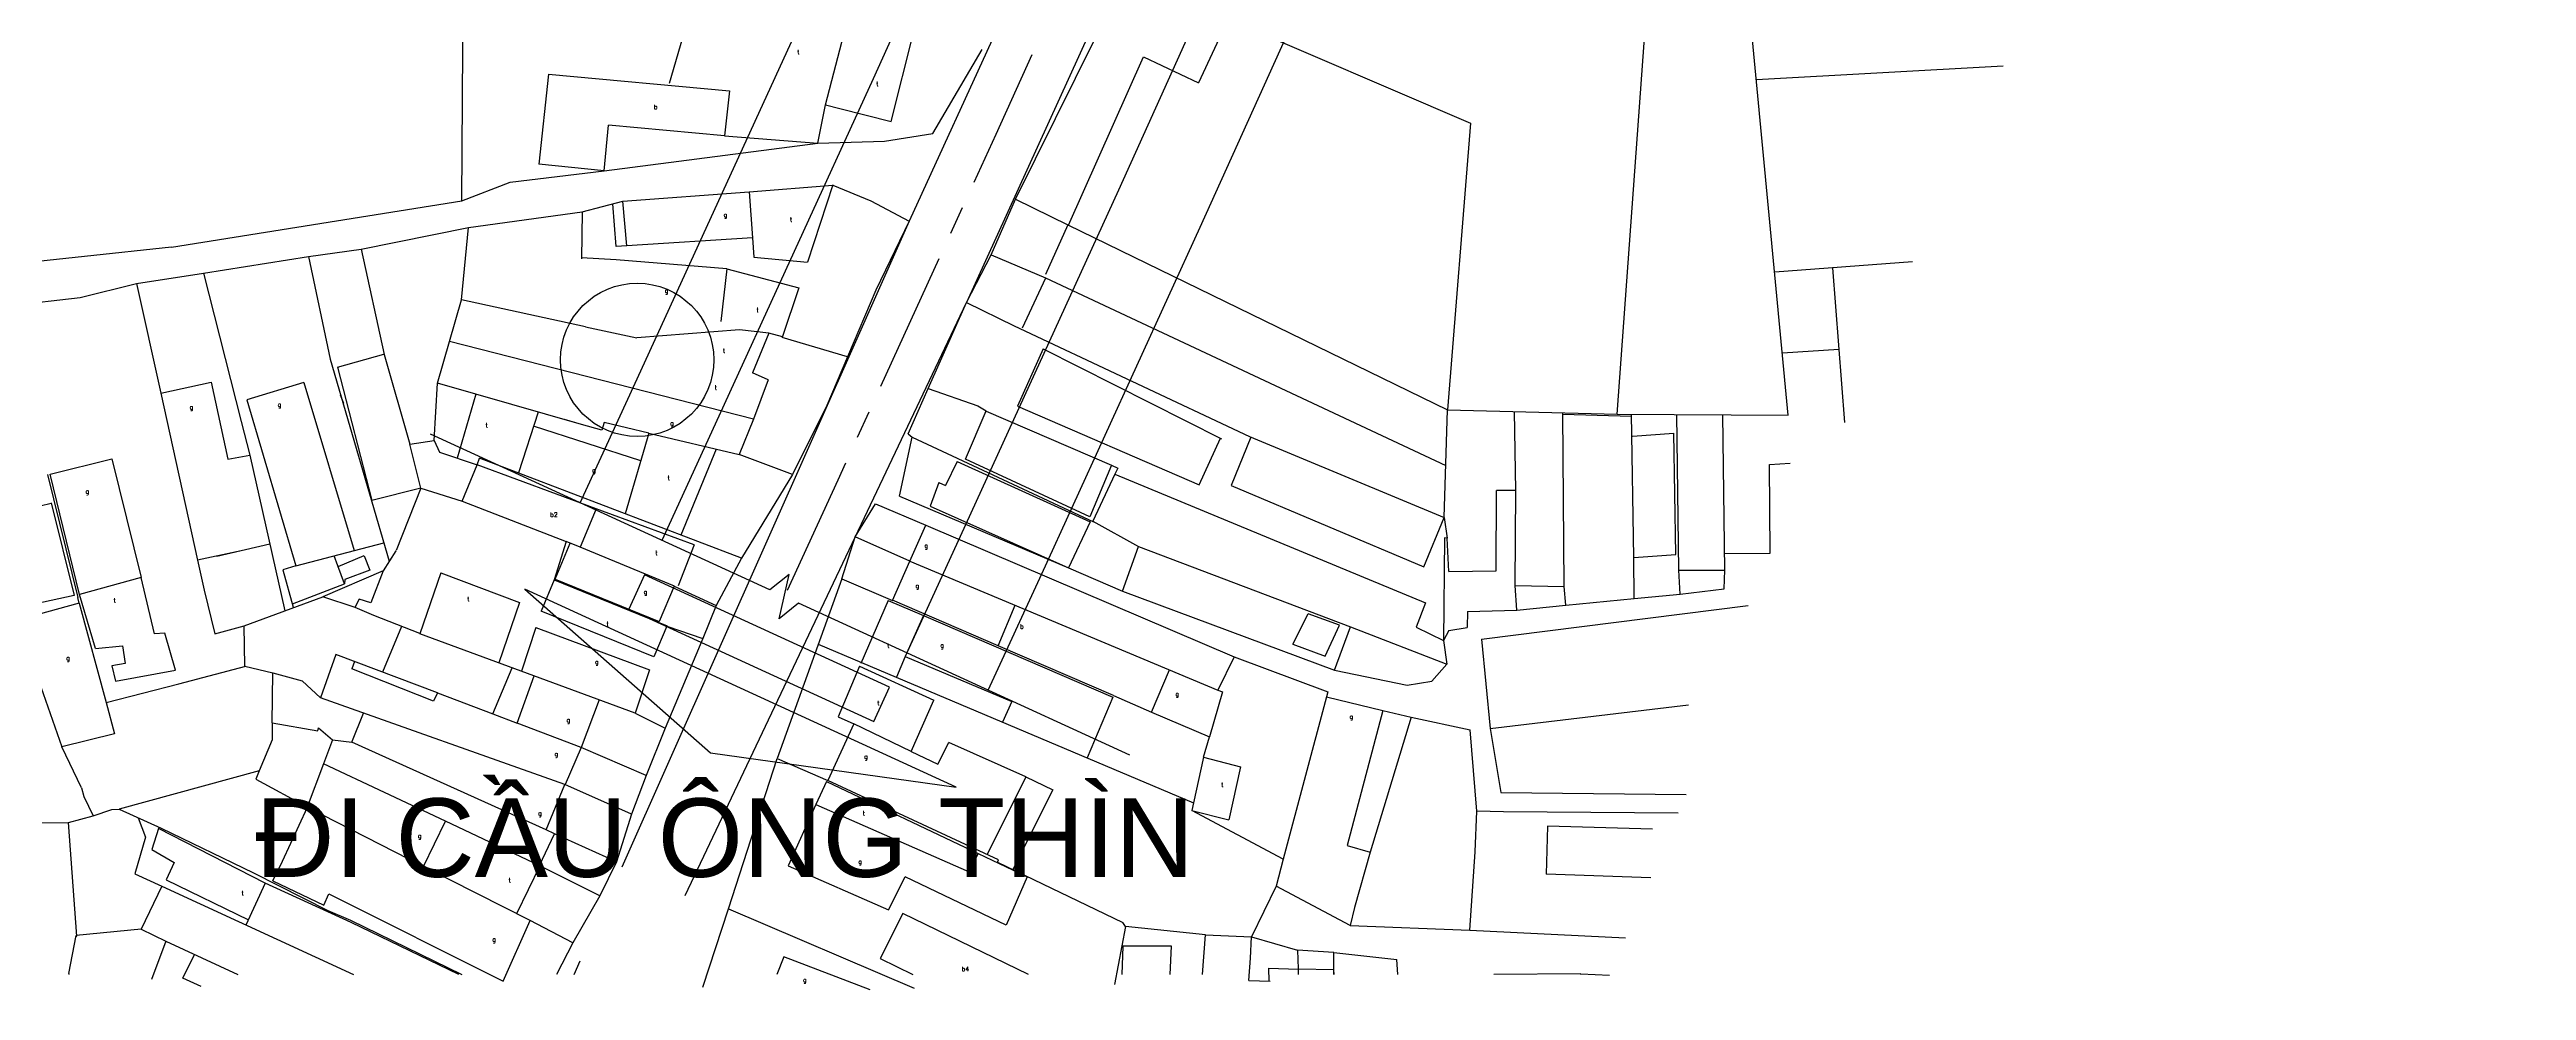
# Model space of a CAD drawing. Extents: x 597626 to 599942, y 1182063 to 1183198.
# Drawn here: x 598626.6 to 598847.3, y 1182203.4 to 1182287.3 of the extents above; entities that cross this region are included whole.
import ezdxf
from ezdxf.enums import TextEntityAlignment as Align

# ---------------------------------------------------------------- set-up
doc = ezdxf.new("R2010")
doc.units = 0
doc.header["$MEASUREMENT"] = 0
doc.linetypes.add('CENTER', pattern=[2, 1.25, -0.25, 0.25, -0.25])
doc.layers.get('0').update_dxf_attribs({"linetype": 'CONTINUOUS'})
for name, color, linetype in [('HIENTRANG', 8, 'CONTINUOUS'), ('LE-TRONG', 6, 'CONTINUOUS'), ('NET-LENGOAI', 5, 'CONTINUOUS'), ('NET-LETRONG', 6, 'CONTINUOUS'), ('NET-TIM', 2, 'CENTER'), ('TEXTONG', 7, 'CONTINUOUS')]:
    doc.layers.add(name, color=color, linetype=linetype)
doc.styles.add('TXT', font='txt.shx')
doc.styles.add('VHEL-R', font='VHELVEN.TTF')

msp = doc.modelspace()

# ---------------------------------------------------------------- linework, layer by layer
at = {"color": 0}
msp.add_lwpolyline([(598722.843, 1182224.412), (598693.343, 1182237.963), (598691.621, 1182236.579), (598692.506, 1182240.522), (598690.784, 1182239.138), (598660.54, 1182253.031)], dxfattribs=at)
at = {"layer": 'HIENTRANG', "linetype": 'CONTINUOUS'}
for p, q in [((598663.34, 1182273.83), (598663.51, 1182299.48)), ((598681.85, 1182284.32), (598684.45, 1182293.25)), ((598712.66, 1182273.98), (598722.53, 1182293.92)), ((598766.26, 1182254.82), (598768.93, 1182291.57)), ((598781.5, 1182254.71), (598778.06, 1182291)), ((598695.73, 1182282.38), (598697.76, 1182290.13)), ((598701.58, 1182280.89), (598703.56, 1182288.78)), ((598731.61, 1182290), (598728.97, 1182284.33)), ((598731.61, 1182290), (598753.18, 1182280.73)), ((598705.31, 1182279.83), (598709.68, 1182287.32)), ((598717.39, 1182271.65), (598724.06, 1182286.65)), ((598724.06, 1182286.65), (598728.97, 1182284.33)), ((598671.06, 1182285.1), (598670.2, 1182277.08)), ((598671.06, 1182285.1), (598687.17, 1182283.63)), ((598778.67, 1182284.64), (598800.64, 1182285.86)), ((598687.17, 1182283.63), (598686.74, 1182279.61)), ((598695.04, 1182278.96), (598695.73, 1182282.38)), ((598695.73, 1182282.38), (598697, 1182282.06)), ((598697, 1182282.06), (598701.58, 1182280.89)), ((598676.03, 1182276.5), (598676.4, 1182280.55)), ((598686.74, 1182279.61), (598676.4, 1182280.55)), ((598700.98, 1182279.13), (598705.31, 1182279.83)), ((598753.18, 1182280.73), (598751.15, 1182255.2)), ((598676.03, 1182276.5), (598695.04, 1182278.96)), ((598686.74, 1182279.61), (598695.04, 1182278.96)), ((598695.04, 1182278.96), (598700.98, 1182279.13)), ((598663.34, 1182273.83), (598667.64, 1182275.47)), ((598667.64, 1182275.47), (598676.03, 1182276.5)), ((598676.03, 1182276.5), (598670.2, 1182277.08)), ((598688.93, 1182274.62), (598696.39, 1182275.23)), ((598696.39, 1182275.24), (598694.14, 1182268.34)), ((598696.39, 1182275.23), (598699.76, 1182273.83)), ((598637.49, 1182269.7), (598663.34, 1182273.83)), ((598674.07, 1182272.83), (598677.69, 1182273.78)), ((598677.08, 1182269.76), (598676.78, 1182273.54)), ((598677.69, 1182273.78), (598688.93, 1182274.62)), ((598678.04, 1182269.82), (598677.69, 1182273.78)), ((598688.93, 1182274.62), (598689.22, 1182270.52)), ((598699.76, 1182273.83), (598703.18, 1182272.02)), ((598710.5, 1182269.02), (598712.66, 1182273.98)), ((598712.66, 1182273.98), (598717.33, 1182271.68)), ((598654.37, 1182269.51), (598663.92, 1182271.44)), ((598663.31, 1182264.99), (598663.92, 1182271.44)), ((598663.92, 1182271.44), (598674.07, 1182272.83)), ((598674.07, 1182272.83), (598673.99, 1182268.64)), ((598717.33, 1182271.68), (598715.32, 1182267.26)), ((598717.33, 1182271.68), (598751.15, 1182255.2)), ((598578.58, 1182263.43), (598637.48, 1182269.71)), ((598640.33, 1182267.38), (598649.68, 1182268.86)), ((598649.68, 1182268.86), (598654.37, 1182269.51)), ((598649.68, 1182268.86), (598651.61, 1182259.71)), ((598654.37, 1182269.51), (598656.41, 1182260.11)), ((598677.08, 1182268.57), (598673.99, 1182268.74)), ((598678.04, 1182269.82), (598677.08, 1182269.76)), ((598689.22, 1182270.52), (598678.04, 1182269.82)), ((598689.22, 1182270.52), (598689.34, 1182268.81)), ((598689.34, 1182268.81), (598694.14, 1182268.34)), ((598708.3, 1182264.76), (598710.5, 1182269.02)), ((598710.5, 1182269.02), (598715.32, 1182266.95)), ((598629.34, 1182265.2), (598634.35, 1182266.44)), ((598634.35, 1182266.44), (598640.33, 1182267.38)), ((598634.35, 1182266.44), (598636.53, 1182256.68)), ((598640.33, 1182267.38), (598643.68, 1182254.16)), ((598686.96, 1182267.75), (598677.08, 1182268.57)), ((598686.96, 1182267.75), (598686.42, 1182263.07)), ((598686.96, 1182267.75), (598693.37, 1182266.07)), ((598715.32, 1182266.94), (598713.24, 1182262.46)), ((598715.32, 1182266.95), (598751, 1182250.22)), ((598792.566, 1182268.375), (598780.31, 1182267.45)), ((598785.45, 1182267.84), (598786.495, 1182254.077)), ((598623.14, 1182264.5), (598629.34, 1182265.2)), ((598661.18, 1182257.57), (598663.31, 1182264.99)), ((598674.36, 1182262.6), (598663.31, 1182264.99)), ((598693.37, 1182266.07), (598691.87, 1182261.65)), ((598704.88, 1182257.08), (598708.3, 1182264.76)), ((598704.88, 1182257.08), (598708.3, 1182264.76)), ((598708.3, 1182264.76), (598712.55, 1182262.67)), ((598674.36, 1182262.6), (598678.94, 1182261.61)), ((598688.08, 1182262.32), (598678.94, 1182261.61)), ((598690.7, 1182262.02), (598688.08, 1182262.32)), ((598690.7, 1182262.02), (598689.22, 1182258.5)), ((598691.89, 1182261.71), (598690.7, 1182262.02)), ((598712.55, 1182262.67), (598733.5, 1182252.82)), ((598652.27, 1182259), (598656.38, 1182260.14)), ((598656.41, 1182260.11), (598658.71, 1182252.13)), ((598689.31, 1182254.35), (598662.24, 1182261.28)), ((598697.69, 1182259.93), (598691.87, 1182261.65)), ((598715.13, 1182260.62), (598712.85, 1182255.53)), ((598715.13, 1182260.62), (598731.02, 1182252.62)), ((598786, 1182260.56), (598780.98, 1182260.23)), ((598636.53, 1182256.68), (598641, 1182257.66)), ((598641, 1182257.66), (598642.48, 1182250.81)), ((598649.26, 1182257.62), (598644.18, 1182256.09)), ((598649.26, 1182257.62), (598653.76, 1182242.66)), ((598651.61, 1182259.71), (598656.87, 1182241.7)), ((598652.27, 1182259), (598655.31, 1182247.12)), ((598660.86, 1182252.45), (598661.18, 1182257.57)), ((598664.58, 1182256.59), (598661.18, 1182257.57)), ((598690.64, 1182257.86), (598689.22, 1182258.5)), ((598690.64, 1182257.86), (598689.31, 1182254.35)), ((598636.53, 1182256.68), (598639.8, 1182241.81)), ((598644.18, 1182256.09), (598648.54, 1182241.28)), ((598652.49, 1182256.52), (598652.79, 1182255.8)), ((598664.58, 1182256.59), (598662.91, 1182250.9)), ((598674, 1182253.89), (598664.58, 1182256.59)), ((598703.09, 1182253.05), (598704.88, 1182257.08)), ((598704.88, 1182257.08), (598709.31, 1182255.56)), ((598709.31, 1182255.56), (598710.06, 1182255.09)), ((598712.85, 1182255.53), (598729.02, 1182248.5)), ((598643.68, 1182254.16), (598644.46, 1182251.14)), ((598670.14, 1182255), (598668.39, 1182249.57)), ((598679.28, 1182250.65), (598669.73, 1182253.73)), ((598674, 1182253.9), (598672.48, 1182254.33)), ((598675.8, 1182253.39), (598674, 1182253.9)), ((598676.02, 1182254.06), (598675.8, 1182253.39)), ((598680, 1182253.12), (598676.02, 1182254.06)), ((598689.31, 1182254.35), (598688.04, 1182251.22)), ((598708.22, 1182250.8), (598710.06, 1182255.09)), ((598710.06, 1182255.08), (598721.22, 1182250.26)), ((598750.86, 1182245.6), (598751.15, 1182255.2)), ((598751.15, 1182255.2), (598766.26, 1182254.82)), ((598757.22, 1182248.01), (598757.12, 1182255.05)), ((598761.53, 1182239.44), (598761.42, 1182254.94)), ((598767.54, 1182254.6), (598761.42, 1182254.77)), ((598766.26, 1182254.82), (598781.5, 1182254.71)), ((598767.74, 1182242.04), (598767.54, 1182254.81)), ((598771.74, 1182240.89), (598771.56, 1182254.78)), ((598775.85, 1182240.9), (598775.67, 1182254.75)), ((598642.48, 1182250.81), (598644.46, 1182251.14)), ((598644.46, 1182251.14), (598647.56, 1182237.27)), ((598659.7, 1182248.22), (598658.7, 1182252.13)), ((598658.71, 1182252.13), (598660.86, 1182252.45)), ((598660.86, 1182252.45), (598661.34, 1182251.42)), ((598661.34, 1182251.42), (598664.71, 1182250.3)), ((598680, 1182253.12), (598677.9, 1182245.93)), ((598680, 1182253.12), (598688.04, 1182251.22)), ((598686.01, 1182251.7), (598682.85, 1182244.03)), ((598692.79, 1182249.42), (598688.04, 1182251.22)), ((598702.32, 1182247.5), (598703.46, 1182252.76)), ((598703.09, 1182253.05), (598703.46, 1182252.76)), ((598703.46, 1182252.76), (598719.62, 1182245.21)), ((598729.02, 1182248.5), (598730.92, 1182252.66)), ((598733.63, 1182252.76), (598731.88, 1182248.45)), ((598733.5, 1182252.82), (598750.86, 1182245.6)), ((598767.63, 1182252.85), (598771.31, 1182253.11)), ((598771.49, 1182242.3), (598771.31, 1182253.11)), ((598626.42, 1182249.44), (598629.14, 1182238.47)), ((598626.68, 1182249.47), (598632.16, 1182250.84)), ((598629.29, 1182238.74), (598626.68, 1182249.47)), ((598632.16, 1182250.84), (598634.77, 1182240.24)), ((598663.37, 1182247.04), (598664.71, 1182250.3)), ((598664.71, 1182250.3), (598664.92, 1182250.9)), ((598675.3, 1182246.36), (598664.71, 1182250.3)), ((598688.26, 1182241.96), (598664.92, 1182250.9)), ((598707.47, 1182250.58), (598706.42, 1182248.45)), ((598707.47, 1182250.58), (598719.3, 1182245.21)), ((598719.29, 1182245.65), (598708.22, 1182250.8)), ((598721.22, 1182250.26), (598719.29, 1182245.65)), ((598721.52, 1182249.47), (598719.56, 1182245.28)), ((598721.22, 1182250.26), (598721.78, 1182249.99)), ((598721.78, 1182249.99), (598721.52, 1182249.47)), ((598721.52, 1182249.47), (598749.18, 1182238)), ((598779.82, 1182250.33), (598781.67, 1182250.43)), ((598779.88, 1182242.43), (598779.82, 1182250.33)), ((598622.83, 1182245.93), (598626.75, 1182246.89)), ((598626.75, 1182246.91), (598628.81, 1182238.64)), ((598659.7, 1182248.22), (598655.31, 1182247.12)), ((598659.7, 1182248.22), (598657.48, 1182242.66)), ((598659.7, 1182248.22), (598663.37, 1182247.04)), ((598663.37, 1182247.04), (598672.64, 1182243.45)), ((598698.39, 1182243.86), (598700.2, 1182246.81)), ((598700.2, 1182246.81), (598704.67, 1182244.92)), ((598702.32, 1182247.5), (598717.38, 1182241.11)), ((598705.82, 1182248.72), (598705.07, 1182246.6)), ((598705.07, 1182246.6), (598717.38, 1182241.11)), ((598705.82, 1182248.72), (598706.42, 1182248.45)), ((598731.88, 1182248.45), (598749.05, 1182241.21)), ((598755.49, 1182240.83), (598755.5, 1182248)), ((598757.22, 1182248.01), (598755.5, 1182248)), ((598757.18, 1182239.53), (598757.22, 1182248.01)), ((598675.3, 1182246.36), (598673.89, 1182242.94)), ((598684.03, 1182243.16), (598675.3, 1182246.36)), ((598703.24, 1182241.72), (598704.68, 1182244.92)), ((598704.68, 1182244.92), (598732.13, 1182233.19)), ((598719.31, 1182245.22), (598717.39, 1182241.11)), ((598719.56, 1182245.28), (598723.62, 1182243.02)), ((598719.62, 1182245.21), (598719.56, 1182245.28)), ((598749.05, 1182241.21), (598750.86, 1182245.6)), ((598750.86, 1182245.6), (598751.12, 1182243.75)), ((598643.68, 1182242.62), (598639.8, 1182241.81)), ((598646.23, 1182243.21), (598641.5, 1182242.12)), ((598648.54, 1182241.28), (598656.39, 1182243.35)), ((598652.29, 1182241.29), (598651.98, 1182242.19)), ((598652.31, 1182241.24), (598654.65, 1182242.2)), ((598654.65, 1182242.19), (598655.14, 1182240.9)), ((598657.47, 1182242.64), (598656.32, 1182240.84)), ((598672.64, 1182243.45), (598671.56, 1182240.04)), ((598671.64, 1182240.11), (598672.98, 1182243.31)), ((598673.89, 1182242.94), (598672.64, 1182243.45)), ((598682.27, 1182239.48), (598673.89, 1182242.94)), ((598684.04, 1182243.16), (598682.62, 1182239.52)), ((598697.18, 1182240.14), (598698.39, 1182243.86)), ((598703.24, 1182241.72), (598698.39, 1182243.86)), ((598722.2, 1182239.02), (598723.62, 1182243.02)), ((598723.62, 1182243.02), (598742.49, 1182235.85)), ((598750.89, 1182243.79), (598750.78, 1182234.65)), ((598751.12, 1182243.75), (598750.89, 1182243.79)), ((598751.27, 1182240.79), (598751.12, 1182243.75)), ((598767.74, 1182242.04), (598771.49, 1182242.3)), ((598775.84, 1182242.4), (598779.88, 1182242.43)), ((598634.77, 1182240.24), (598629.29, 1182238.74)), ((598635.95, 1182235.22), (598634.77, 1182240.24)), ((598639.8, 1182241.81), (598640.38, 1182239.12)), ((598648.54, 1182241.28), (598647.4, 1182240.94)), ((598647.4, 1182240.94), (598648.31, 1182237.62)), ((598656.32, 1182240.84), (598650.97, 1182238.54)), ((598652.9, 1182239.69), (598652.29, 1182241.29)), ((598652.91, 1182240.08), (598652.9, 1182239.69)), ((598655.14, 1182240.9), (598652.91, 1182240.08)), ((598656.32, 1182240.84), (598655.22, 1182238)), ((598661.46, 1182240.66), (598659.6, 1182235.24)), ((598661.46, 1182240.66), (598668.48, 1182238.01)), ((598671.56, 1182240.04), (598670.4, 1182237.24)), ((598671.56, 1182240.04), (598681.63, 1182235.93)), ((598671.64, 1182240.11), (598680.92, 1182236.33)), ((598697.18, 1182240.14), (598691.44, 1182224.12)), ((598697.18, 1182240.14), (598701.7, 1182238.21)), ((598701.7, 1182238.21), (598703.24, 1182241.72)), ((598703.24, 1182241.72), (598730.69, 1182230.21)), ((598717.38, 1182241.11), (598722.2, 1182239.02)), ((598751.27, 1182240.79), (598755.49, 1182240.83)), ((598767.76, 1182238.38), (598767.74, 1182242.04)), ((598771.74, 1182240.89), (598775.86, 1182240.91)), ((598771.88, 1182238.76), (598771.74, 1182240.89)), ((598775.79, 1182239.24), (598775.85, 1182240.9)), ((598629.25, 1182237.96), (598623.77, 1182236.45)), ((598628.8, 1182238.64), (598624.72, 1182237.75)), ((598629.25, 1182237.96), (598629.14, 1182238.47)), ((598629.25, 1182237.96), (598631.67, 1182229.11)), ((598630.72, 1182233.92), (598629.29, 1182238.74)), ((598640.38, 1182239.12), (598641.34, 1182235.22)), ((598643.96, 1182235.94), (598650.97, 1182238.54)), ((598648.24, 1182237.89), (598652.9, 1182239.69)), ((598653.84, 1182237.57), (598650.97, 1182238.54)), ((598654.2, 1182238.31), (598653.82, 1182237.58)), ((598655.22, 1182238), (598654.2, 1182238.31)), ((598668.48, 1182238.01), (598666.64, 1182232.64)), ((598682.24, 1182239.47), (598680.92, 1182236.33)), ((598682.24, 1182239.47), (598686, 1182237.76)), ((598701.33, 1182238.2), (598698.87, 1182232.6)), ((598701.33, 1182238.2), (598704.45, 1182236.86)), ((598711.12, 1182234.15), (598701.7, 1182238.22)), ((598711.12, 1182234.15), (598712.64, 1182237.78)), ((598722.2, 1182239.02), (598741.08, 1182231.99)), ((598749.18, 1182238), (598748.36, 1182235.81)), ((598754.18, 1182234.76), (598777.94, 1182237.77)), ((598757.18, 1182239.53), (598761.53, 1182239.44)), ((598757.31, 1182237.33), (598757.18, 1182239.53)), ((598757.31, 1182237.33), (598761.69, 1182237.78)), ((598761.69, 1182237.78), (598761.53, 1182239.44)), ((598761.69, 1182237.78), (598767.76, 1182238.38)), ((598767.76, 1182238.38), (598771.88, 1182238.76)), ((598771.88, 1182238.76), (598775.79, 1182239.24)), ((598623.77, 1182236.45), (598627.7, 1182225.16)), ((598641.34, 1182235.22), (598643.96, 1182235.94)), ((598644.02, 1182232.36), (598643.96, 1182235.94)), ((598655.51, 1182236.86), (598653.84, 1182237.57)), ((598659.6, 1182235.25), (598655.51, 1182236.86)), ((598657.97, 1182235.89), (598656.27, 1182231.82)), ((598669.92, 1182235.78), (598668.65, 1182231.9)), ((598669.92, 1182235.78), (598680.06, 1182232.03)), ((598680.44, 1182233.18), (598670.4, 1182237.24)), ((598681.6, 1182235.91), (598680.44, 1182233.18)), ((598681.63, 1182235.93), (598681.6, 1182235.91)), ((598681.61, 1182235.92), (598684.81, 1182234.82)), ((598704.45, 1182236.86), (598702.83, 1182233.2)), ((598704.45, 1182236.86), (598721.33, 1182229.58)), ((598737.38, 1182234.3), (598738.74, 1182237.02)), ((598741.53, 1182235.99), (598738.74, 1182237.02)), ((598740.24, 1182233.25), (598741.53, 1182235.99)), ((598741.08, 1182231.99), (598742.49, 1182235.85)), ((598742.49, 1182235.85), (598751.09, 1182232.53)), ((598748.36, 1182235.81), (598750.78, 1182234.65)), ((598751.27, 1182235.52), (598750.78, 1182234.65)), ((598751.27, 1182235.52), (598752.91, 1182235.78)), ((598752.93, 1182237.23), (598752.91, 1182235.78)), ((598752.93, 1182237.23), (598757.31, 1182237.33)), ((598630.72, 1182233.92), (598633.12, 1182234.17)), ((598633.12, 1182234.17), (598633.36, 1182232.58)), ((598636.87, 1182235.3), (598635.95, 1182235.22)), ((598637.84, 1182232), (598636.87, 1182235.3)), ((598652.1, 1182233.4), (598650.76, 1182229.53)), ((598661.16, 1182229.97), (598652.1, 1182233.4)), ((598678.79, 1182228.16), (598659.6, 1182235.24)), ((598695.09, 1182234.3), (598702.02, 1182231.37)), ((598721.39, 1182229.72), (598711.12, 1182234.15)), ((598737.38, 1182234.31), (598740.24, 1182233.25)), ((598750.78, 1182234.65), (598751.09, 1182232.53)), ((598754.18, 1182234.76), (598754.95, 1182226.8)), ((598633.36, 1182232.58), (598632.16, 1182232.38)), ((598632.16, 1182232.38), (598632.49, 1182231)), ((598632.49, 1182231), (598637.84, 1182232)), ((598638.14, 1182230.77), (598644.09, 1182232.35)), ((598644.02, 1182232.36), (598646.5, 1182231.76)), ((598646.43, 1182227.29), (598646.5, 1182231.76)), ((598646.5, 1182231.76), (598649.11, 1182231.04)), ((598653.78, 1182232.76), (598653.55, 1182232.11)), ((598660.82, 1182229.24), (598653.55, 1182232.11)), ((598666.11, 1182228.09), (598667.82, 1182232.21)), ((598668.26, 1182227.28), (598669.79, 1182231.48)), ((598680.06, 1182232.03), (598678.79, 1182228.16)), ((598698.77, 1182232.36), (598696.86, 1182227.84)), ((598698.77, 1182232.36), (598705.4, 1182229.33)), ((598702.02, 1182231.37), (598728.51, 1182220.18)), ((598702.83, 1182233.2), (598702.05, 1182231.36)), ((598702.83, 1182233.2), (598712.32, 1182229.19)), ((598724.79, 1182228.26), (598726.37, 1182232.02)), ((598732.13, 1182233.19), (598730.69, 1182230.21)), ((598732.13, 1182233.19), (598740.47, 1182230.06)), ((598741.08, 1182231.99), (598747.54, 1182230.66)), ((598749.74, 1182231), (598751.09, 1182232.53)), ((598631.67, 1182229.11), (598638.14, 1182230.77)), ((598631.67, 1182229.11), (598632.39, 1182226.33)), ((598649.11, 1182231.04), (598650.76, 1182229.53)), ((598672.52, 1182221.79), (598650.76, 1182229.53)), ((598661.16, 1182229.97), (598660.82, 1182229.24)), ((598661.16, 1182229.97), (598666.11, 1182228.09)), ((598675.56, 1182229.35), (598673.96, 1182225.11)), ((598703.36, 1182224.75), (598705.4, 1182229.33)), ((598712.32, 1182229.19), (598711.51, 1182227.36)), ((598721.33, 1182229.58), (598719.05, 1182224.18)), ((598721.39, 1182229.72), (598724.79, 1182228.26)), ((598731.09, 1182230.06), (598729.93, 1182226.04)), ((598730.69, 1182230.21), (598731.09, 1182230.06)), ((598740.36, 1182229.62), (598736.51, 1182215.14)), ((598740.47, 1182230.06), (598740.36, 1182229.62)), ((598740.36, 1182229.62), (598745.38, 1182228.4)), ((598747.54, 1182230.66), (598749.74, 1182231)), ((598754.95, 1182226.8), (598772.6, 1182228.9)), ((598646.43, 1182227.29), (598646.44, 1182225.79)), ((598646.43, 1182227.29), (598650.51, 1182226.58)), ((598650.51, 1182226.58), (598650.58, 1182226.86)), ((598650.58, 1182226.86), (598651.81, 1182225.78)), ((598653.54, 1182225.57), (598654.58, 1182228.17)), ((598666.11, 1182228.09), (598668.26, 1182227.28)), ((598673.97, 1182225.11), (598668.26, 1182227.28)), ((598678.78, 1182228.16), (598681.46, 1182226.82)), ((598698.26, 1182227.2), (598695.94, 1182222.15)), ((598696.86, 1182227.84), (598698.26, 1182227.2)), ((598703.36, 1182224.75), (598698.26, 1182227.2)), ((598724.79, 1182228.26), (598729.93, 1182226.04)), ((598745.38, 1182228.4), (598742.22, 1182216.36)), ((598747.9, 1182227.79), (598744.24, 1182215.77)), ((598745.38, 1182228.4), (598747.9, 1182227.79)), ((598747.9, 1182227.79), (598753.17, 1182226.67)), ((598753.76, 1182219.42), (598753.17, 1182226.67)), ((598754.95, 1182226.8), (598755.89, 1182221.08)), ((598632.39, 1182226.33), (598627.7, 1182225.16)), ((598629.45, 1182221.52), (598627.7, 1182225.16)), ((598646.44, 1182225.79), (598645.28, 1182223.03)), ((598651.81, 1182225.78), (598651.02, 1182223.63)), ((598651.81, 1182225.78), (598653.54, 1182225.57)), ((598670.85, 1182217.75), (598653.54, 1182225.57)), ((598673.96, 1182225.1), (598672.55, 1182221.79)), ((598679.76, 1182222.59), (598673.96, 1182225.1)), ((598703.36, 1182224.75), (598705.74, 1182223.6)), ((598705.74, 1182223.6), (598706.72, 1182225.55)), ((598713.59, 1182222.48), (598706.72, 1182225.55)), ((598729.41, 1182224.25), (598729.93, 1182226.04)), ((598645.28, 1182223.03), (598632.8, 1182219.59)), ((598645.28, 1182223.03), (598645, 1182222.27)), ((598645, 1182222.27), (598649.6, 1182219.79)), ((598651.02, 1182223.63), (598649.55, 1182219.77)), ((598661.87, 1182218.52), (598651.02, 1182223.63)), ((598687.08, 1182210.71), (598691.44, 1182224.12)), ((598691.44, 1182224.12), (598695.94, 1182222.15)), ((598713.59, 1182222.48), (598710.14, 1182215.56)), ((598713.59, 1182222.48), (598715.98, 1182221.34)), ((598729.41, 1182224.25), (598728.51, 1182220.18)), ((598729.41, 1182224.25), (598732.7, 1182223.39)), ((598732.7, 1182223.39), (598731.65, 1182218.64)), ((598629.45, 1182221.52), (598629.68, 1182220.72)), ((598629.68, 1182220.72), (598630.51, 1182219.01)), ((598670.85, 1182217.75), (598672.52, 1182221.79)), ((598678.46, 1182219.15), (598672.52, 1182221.79)), ((598672.55, 1182221.79), (598672.52, 1182221.79)), ((598695.82, 1182222.07), (598694.86, 1182220.01)), ((598695.82, 1182222.07), (598709.34, 1182215.64)), ((598711.16, 1182215.09), (598695.94, 1182222.15)), ((598715.98, 1182221.34), (598712.43, 1182214.22)), ((598728.51, 1182220.18), (598728.36, 1182219.5)), ((598755.88, 1182221.09), (598772.412, 1182220.91)), ((598620.05, 1182218.36), (598628.29, 1182218.43)), ((598628.29, 1182218.43), (598630.51, 1182219.01)), ((598629.04, 1182208.29), (598628.29, 1182218.43)), ((598630.51, 1182219.01), (598632.15, 1182219.56)), ((598632.15, 1182219.56), (598632.8, 1182219.59)), ((598632.8, 1182219.59), (598636.56, 1182217.92)), ((598634.51, 1182218.84), (598635.17, 1182217.12)), ((598636.33, 1182217.88), (598635.73, 1182216)), ((598645.81, 1182213), (598636.33, 1182217.88)), ((598636.56, 1182217.92), (598644.79, 1182213.93)), ((598647.35, 1182214.98), (598649.6, 1182219.79)), ((598649.6, 1182219.79), (598659.93, 1182214.49)), ((598659.93, 1182214.49), (598661.87, 1182218.52)), ((598670.28, 1182214.55), (598661.87, 1182218.52)), ((598694.86, 1182220.01), (598692.4, 1182214.54)), ((598694.86, 1182220.01), (598708.53, 1182214.03)), ((598736.51, 1182215.14), (598728.36, 1182219.5)), ((598728.36, 1182219.5), (598731.65, 1182218.64)), ((598753.61, 1182215.8), (598753.76, 1182219.42)), ((598756.13, 1182219.36), (598753.76, 1182219.42)), ((598771.701, 1182219.233), (598756.13, 1182219.36)), ((598760.05, 1182218.08), (598759.94, 1182213.8)), ((598769.42, 1182217.83), (598760.05, 1182218.08)), ((598635.17, 1182217.12), (598634.2, 1182213.84)), ((598635.73, 1182216), (598637.7, 1182214.86)), ((598670.25, 1182214.57), (598671.59, 1182217.42)), ((598671.59, 1182217.42), (598670.85, 1182217.75)), ((598677.13, 1182214.92), (598671.59, 1182217.42)), ((598708.53, 1182214.03), (598709.34, 1182215.64)), ((598709.34, 1182215.64), (598713.71, 1182213.56)), ((598742.22, 1182216.36), (598744.24, 1182215.77)), ((598744.24, 1182215.77), (598742.86, 1182210.84)), ((598753.13, 1182208.83), (598753.61, 1182215.8)), ((598634.2, 1182213.84), (598636.6, 1182212.75)), ((598637.7, 1182214.86), (598637.01, 1182213.32)), ((598644.79, 1182213.94), (598651.4, 1182210.56)), ((598646.51, 1182213.22), (598647.35, 1182214.98)), ((598669.42, 1182209.67), (598659.93, 1182214.49)), ((598670.28, 1182214.55), (598668.22, 1182210.28)), ((598670.22, 1182214.66), (598670.29, 1182214.66)), ((598675.64, 1182211.87), (598670.28, 1182214.55)), ((598692.4, 1182214.54), (598701.36, 1182210.62)), ((598701.36, 1182210.62), (598702.84, 1182213.56)), ((598711.82, 1182209.26), (598702.84, 1182213.56)), ((598711.06, 1182214.88), (598711.16, 1182215.09)), ((598711.06, 1182214.88), (598722.23, 1182209.51)), ((598713.71, 1182213.56), (598711.82, 1182209.26)), ((598736.51, 1182215.14), (598735.87, 1182212.74)), ((598769.262, 1182213.489), (598759.94, 1182213.8)), ((598636.6, 1182212.75), (598634.76, 1182208.92)), ((598636.6, 1182212.75), (598653.685, 1182204.86)), ((598637.01, 1182213.32), (598644.32, 1182209.74)), ((598645.81, 1182213.01), (598644.11, 1182209.28)), ((598653.47, 1182209.5), (598645.81, 1182213)), ((598646.51, 1182213.22), (598651.04, 1182211.06)), ((598651.04, 1182211.06), (598651.49, 1182212.05)), ((598651.49, 1182212.05), (598667.02, 1182204.28)), ((598735.87, 1182212.74), (598733.67, 1182208.23)), ((598742.48, 1182209.24), (598735.87, 1182212.74)), ((598651.4, 1182210.56), (598653.42, 1182209.71)), ((598653.42, 1182209.71), (598663.347, 1182204.86)), ((598663.074, 1182204.86), (598653.47, 1182209.5)), ((598667.02, 1182204.28), (598669.42, 1182209.67)), ((598673.22, 1182207.68), (598669.42, 1182209.67)), ((598684.82, 1182203.75), (598687.08, 1182210.71)), ((598687.08, 1182210.71), (598703.62, 1182203.66)), ((598702.63, 1182210.32), (598700.6, 1182206.29)), ((598713.809, 1182204.86), (598702.63, 1182210.32)), ((598722.47, 1182209.16), (598721.48, 1182203.99)), ((598722.47, 1182209.16), (598722.23, 1182209.51)), ((598729.58, 1182208.4), (598722.47, 1182209.16)), ((598742.86, 1182210.84), (598742.48, 1182209.24)), ((598742.48, 1182209.23), (598753.13, 1182208.83)), ((598628.32, 1182204.96), (598628.98, 1182208.35)), ((598634.76, 1182208.92), (598628.98, 1182208.35)), ((598628.99, 1182208.29), (598629.04, 1182208.29)), ((598634.76, 1182208.92), (598636.96, 1182207.83)), ((598636.96, 1182207.83), (598635.68, 1182204.41)), ((598636.96, 1182207.83), (598643.395, 1182204.86)), ((598722.23, 1182207.4), (598722.129, 1182204.86)), ((598726.55, 1182207.39), (598722.23, 1182207.4)), ((598726.43, 1182204.86), (598726.55, 1182207.39)), ((598729.33, 1182204.86), (598729.58, 1182208.4)), ((598729.58, 1182208.4), (598733.67, 1182208.23)), ((598733.6, 1182206.33), (598733.67, 1182208.23)), ((598733.67, 1182208.23), (598737.77, 1182207.03)), ((598737.77, 1182207.03), (598737.85, 1182205.36)), ((598741.02, 1182206.83), (598737.77, 1182207.03)), ((598741.01, 1182205.29), (598741.02, 1182206.83)), ((598741.02, 1182206.83), (598746.62, 1182206.21)), ((598753.13, 1182208.83), (598766.99, 1182208.138)), ((598628.32, 1182204.96), (598628.34, 1182204.86)), ((598638.48, 1182204.55), (598639.53, 1182206.64)), ((598692.01, 1182206.44), (598691.395, 1182204.86)), ((598699.7, 1182203.5), (598692.01, 1182206.44)), ((598700.6, 1182206.29), (598703.527, 1182204.86)), ((598733.46, 1182204.34), (598733.6, 1182206.33)), ((598735.24, 1182205.42), (598737.85, 1182205.35)), ((598735.26, 1182204.29), (598735.24, 1182205.42)), ((598737.85, 1182205.33), (598737.835, 1182204.86)), ((598741.01, 1182205.29), (598737.85, 1182205.33)), ((598741.004, 1182204.86), (598741.01, 1182205.29)), ((598741.033, 1182204.86), (598741.01, 1182205.29)), ((598746.71, 1182204.86), (598746.62, 1182206.21)), ((598763.02, 1182204.92), (598755.27, 1182204.86)), ((598763.023, 1182204.86), (598763.02, 1182204.92)), ((598763.02, 1182204.92), (598765.576, 1182204.809)), ((598640.12, 1182203.81), (598638.48, 1182204.55)), ((598733.46, 1182204.34), (598735.36, 1182204.29))]:
    msp.add_line(p, q, dxfattribs=at)
at = {"layer": 'HIENTRANG', "linetype": 'CONTINUOUS', "flags": 128}
for points in [[(598729.33, 1182310.92), (598708.3, 1182264.76)], [(598719.28, 1182307.21), (598703.18, 1182272.02)], [(598703.18, 1182272.02), (598677.594, 1182214.438)], [(598683.224, 1182211.914), (598708.3, 1182264.76)], [(598673.331, 1182204.86), (598673.88, 1182206.08)]]:
    msp.add_lwpolyline(points, dxfattribs=at)
at = {"layer": 'HIENTRANG', "linetype": 'CONTINUOUS'}
for points in [[(598703.18, 1182272.02), (598700.22, 1182265.85), (598697.69, 1182259.93), (598695.86, 1182255.57), (598692.79, 1182249.42), (598688.26, 1182241.96), (598686, 1182237.76), (598684.81, 1182234.82), (598681.46, 1182226.82)], [(598681.46, 1182226.82), (598679.76, 1182222.6), (598678.46, 1182219.15), (598677.13, 1182214.92), (598675.64, 1182211.87), (598673.22, 1182207.68), (598671.759, 1182204.86)]]:
    msp.add_lwpolyline(points, dxfattribs=at)
msp.add_circle((598678.96, 1182259.65), 6.832, dxfattribs=at)
at = {"layer": 'LE-TRONG', "linetype": 'CONTINUOUS', "flags": 128}
for points in [[(598679.625, 1182240.494), (598678.219, 1182237.434), (598700.028, 1182227.416), (598701.434, 1182230.476), (598679.625, 1182240.494)], [(598668.942, 1182239.225), (598685.505, 1182224.622), (598707.375, 1182221.571), (598668.942, 1182239.225)]]:
    msp.add_lwpolyline(points, dxfattribs=at)
at = {"layer": 'NET-LENGOAI', "linetype": 'CONTINUOUS', "ltscale": 20, "flags": 128}
for points in [[(598847.259, 1182407.787), (598791.999, 1182417.657, 0.3738175), (598780.738, 1182410.927), (598779.214, 1182406.276), (598766.114, 1182375.12), (598742.181, 1182319.885), (598721.841, 1182274.767), (598707.734, 1182243.917), (598702.968, 1182233.542)], [(598158.999, 1182179.492), (598176.77, 1182185.214), (598714.629, 1182358.407, -0.6449235), (598726.869, 1182344.913), (598720.229, 1182329.588), (598699.988, 1182284.689), (598685.916, 1182253.916), (598681.159, 1182243.559)]]:
    msp.add_lwpolyline(points, format="xyb", dxfattribs=at)
at = {"layer": 'NET-LETRONG', "linetype": 'CONTINUOUS', "ltscale": 20}
for points in [[(598710.238, 1182230.202), (598715.007, 1182240.584), (598729.125, 1182271.46), (598749.498, 1182316.651), (598773.472, 1182371.979), (598786.715, 1182403.475), (598787.038, 1182404.461)], [(598673.889, 1182246.899), (598678.644, 1182257.249), (598692.704, 1182287.997), (598696.171, 1182295.687), (598719.912, 1182348.35), (598716.126, 1182352.586), (598160.857, 1182173.787)]]:
    msp.add_lwpolyline(points, dxfattribs=at)
at = {"layer": 'NET-TIM', "ltscale": 10, "flags": 128}
msp.add_lwpolyline([(598806.495, 1182591.071), (598804.052, 1182571.596), (598800.553, 1182542.594), (598798.022, 1182523.472), (598789.065, 1182485.64), (598779.884, 1182446.863), (598767.963, 1182410.476), (598755.077, 1182379.831), (598731.205, 1182324.737), (598710.914, 1182279.728), (598696.825, 1182248.917), (598692.063, 1182238.551)], dxfattribs=at)

# ---------------------------------------------------------------- texts
at = {"layer": 'HIENTRANG', "linetype": 'CONTINUOUS', "style": 'TXT'}
for s, p in [('t', (598693.32, 1182287.09)), ('t', (598700.36, 1182284.24)), ('b', (598680.61, 1182282.18)), ('g', (598686.83, 1182272.51)), ('t', (598692.67, 1182272.16)), ('g', (598681.58, 1182265.75)), ('t', (598689.68, 1182264.1)), ('t', (598686.7, 1182260.47)), ('g', (598639.26, 1182255.37)), ('g', (598647.1, 1182255.6)), ('t', (598685.96, 1182257.19)), ('t', (598665.55, 1182253.82)), ('g', (598682.06, 1182253.94)), ('g', (598675.11, 1182249.74)), ('t', (598681.77, 1182249.13)), ('g', (598629.98, 1182247.86)), ('b2', (598671.54, 1182245.85)), ('t', (598680.68, 1182242.45)), ('g', (598704.71, 1182243.02)), ('t', (598632.42, 1182238.22)), ('t', (598663.92, 1182238.33)), ('g', (598679.7, 1182238.9)), ('g', (598703.92, 1182239.44)), ('t', (598676.32, 1182236.12)), ('b', (598713.23, 1182235.89)), ('t', (598701.34, 1182234.17)), ('g', (598706.12, 1182234.14)), ('g', (598628.26, 1182233.01)), ('g', (598675.36, 1182232.66)), ('t', (598700.45, 1182229.06)), ('g', (598727.07, 1182229.82)), ('g', (598672.83, 1182227.48)), ('g', (598742.58, 1182227.79)), ('g', (598671.76, 1182224.46)), ('g', (598699.34, 1182224.22)), ('t', (598731.08, 1182221.79)), ('g', (598670.3, 1182219.17)), ('t', (598699.15, 1182219.25)), ('g', (598659.58, 1182217.16)), ('g', (598669.61, 1182216.29)), ('t', (598667.6, 1182213.28)), ('g', (598698.82, 1182214.87)), ('t', (598643.81, 1182212.14)), ('g', (598666.21, 1182207.93)), ('b4', (598708.19, 1182205.36)), ('g', (598693.89, 1182204.33))]:
    msp.add_text(s, height=0.4, dxfattribs=at).set_placement(p, align=Align.MIDDLE)
at = {"layer": 'TEXTONG', "linetype": 'CONTINUOUS', "style": 'VHEL-R'}
msp.add_text('ÑI CAÀU OÂNG THÌN', height=7, dxfattribs=at).set_placement((598644.932, 1182213.567))

doc.saveas('drawing.dxf')
